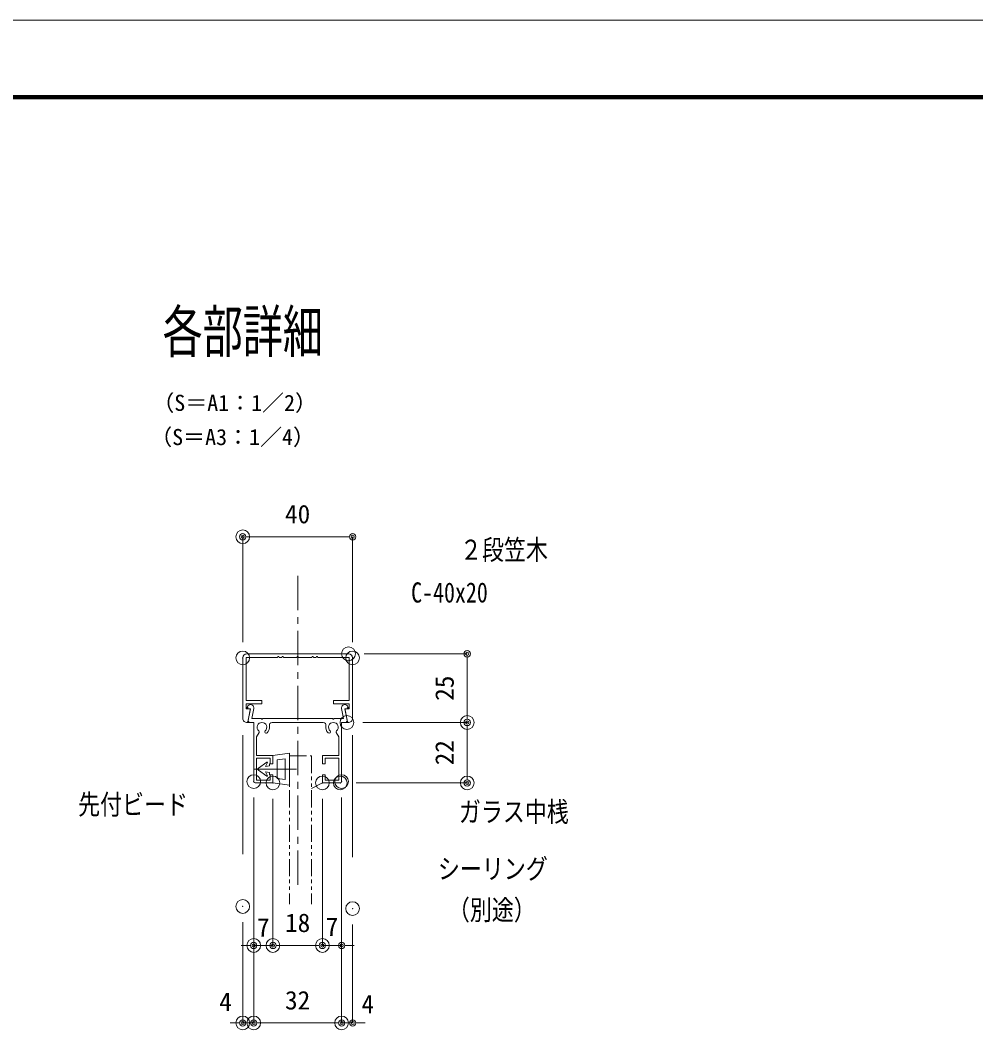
# Model space of a CAD drawing. Units: millimetres, scale not verified. Extents: x -3554 to 3554, y -1188 to 1188.
# Drawn here: x -1582 to -886, y 453 to 1188 of the extents above; entities that cross this region are included whole.
import ezdxf
from ezdxf.enums import TextEntityAlignment as Align

# ---------------------------------------------------------------- set-up
doc = ezdxf.new("R2010")
doc.units = ezdxf.units.MM
doc.header["$LTSCALE"] = 20
doc.header["$PDMODE"] = 32
doc.header["$PDSIZE"] = 10
doc.linetypes.add('USER1', pattern=[2, 1.25, -0.25, 0.25, -0.25])
doc.linetypes.add('USER2', pattern=[1.25, 0.625, -0.125, 0.125, -0.125, 0.125, -0.125])
for name, color, linetype, lineweight in [('0-0_0', 7, 'Continuous', 18), ('0-1_DEFPOINTS', 7, 'Continuous', 18), ('0-4_WAKU', 7, 'Continuous', 18), ('0-7_3中心線', 2, 'USER1', 18), ('0-8_41ｱﾙﾐ', 6, 'Continuous', 18), ('0-9_1手摺寸法', 7, 'Continuous', 18), ('0-C_2a', 1, 'USER2', 18)]:
    doc.layers.add(name, color=color, linetype=linetype, lineweight=lineweight)
doc.styles.add('ＭＳ ゴシック', font='')
doc.styles.get('ＭＳ ゴシック').set_extended_font_data('MS Gothic')

# ---------------------------------------------------------------- blocks, each defined once
blk = doc.blocks.new('_ORIGIN2')
at = {"layer": '0-0_0'}
blk.add_line((-0.5, 0), (-1, 0), dxfattribs=at)
for radius in [0.5, 0.25]:
    blk.add_circle((0, 0), radius, dxfattribs=at)
blk = doc.blocks.new('D49')
at = {"layer": '0-1_DEFPOINTS'}
for p in [(671.18, 1150.61), (670.07, 1100.61), (757.63, 1100.61)]:
    blk.add_point(p, dxfattribs=at)
at = {"layer": '0-9_1手摺寸法'}
for p, q in [((682.68, 1150.61), (757.63, 1150.61)), ((757.63, 1146.01), (757.63, 1105.21)), ((681.57, 1100.61), (757.63, 1100.61))]:
    blk.add_line(p, q, dxfattribs=at)
at = {"layer": '0-9_1手摺寸法', "xscale": 4.6, "yscale": 4.6}
for p, rotation in [((757.63, 1150.61), 90), ((757.63, 1100.61), 270)]:
    blk.add_blockref('_ORIGIN2', p, dxfattribs=dict(at, rotation=rotation))
at = {"layer": '0-9_1手摺寸法', "style": 'ＭＳ ゴシック'}
blk.add_text('25', height=13.49, rotation=90, dxfattribs=at).set_placement((751.88, 1116.41), align=Align.BOTTOM_LEFT)
blk = doc.blocks.new('D50')
at = {"layer": '0-1_DEFPOINTS'}
for p in [(652.18, 1056.61), (666.18, 1057.61), (652.18, 938.25)]:
    blk.add_point(p, dxfattribs=at)
at = {"layer": '0-9_1手摺寸法'}
for p, q in [((652.18, 1045.11), (652.18, 938.25)), ((666.18, 1046.11), (666.18, 938.25)), ((647.58, 938.25), (642.98, 938.25)), ((666.18, 938.25), (652.18, 938.25)), ((670.78, 938.25), (675.38, 938.25))]:
    blk.add_line(p, q, dxfattribs=at)
at = {"layer": '0-9_1手摺寸法', "xscale": 4.6, "yscale": 4.6}
blk.add_blockref('_ORIGIN2', (652.18, 938.25), dxfattribs=at)
at = {"layer": '0-9_1手摺寸法', "xscale": 4.6, "yscale": 4.6, "rotation": 180}
blk.add_blockref('_ORIGIN2', (666.18, 938.25), dxfattribs=at)
at = {"layer": '0-9_1手摺寸法', "style": 'ＭＳ ゴシック'}
blk.add_text('7', height=13.49, dxfattribs=at).set_placement((654.58, 941.08), align=Align.BOTTOM_LEFT)
blk = doc.blocks.new('D51')
at = {"layer": '0-1_DEFPOINTS'}
for p in [(666.18, 1057.61), (674.18, 965.11), (666.18, 881.85)]:
    blk.add_point(p, dxfattribs=at)
at = {"layer": '0-9_1手摺寸法'}
for p, q in [((666.18, 1046.11), (666.18, 881.85)), ((674.18, 953.61), (674.18, 881.85)), ((661.58, 881.85), (656.98, 881.85)), ((674.18, 881.85), (666.18, 881.85)), ((678.78, 881.85), (683.38, 881.85))]:
    blk.add_line(p, q, dxfattribs=at)
at = {"layer": '0-9_1手摺寸法', "xscale": 4.6, "yscale": 4.6}
blk.add_blockref('_ORIGIN2', (666.18, 881.85), dxfattribs=at)
at = {"layer": '0-9_1手摺寸法', "xscale": 4.6, "yscale": 4.6, "rotation": 180}
blk.add_blockref('_ORIGIN2', (674.18, 881.85), dxfattribs=at)
at = {"layer": '0-9_1手摺寸法', "style": 'ＭＳ ゴシック'}
blk.add_text('4', height=13.49, dxfattribs=at).set_placement((680.61, 884.82), align=Align.BOTTOM_LEFT)
blk = doc.blocks.new('D52')
at = {"layer": '0-1_DEFPOINTS'}
for p in [(670.07, 1100.61), (665.18, 1056.61), (757.63, 1056.61)]:
    blk.add_point(p, dxfattribs=at)
at = {"layer": '0-9_1手摺寸法'}
for p, q in [((681.57, 1100.61), (757.63, 1100.61)), ((757.63, 1096.01), (757.63, 1061.21)), ((676.68, 1056.61), (757.63, 1056.61))]:
    blk.add_line(p, q, dxfattribs=at)
at = {"layer": '0-9_1手摺寸法', "xscale": 4.6, "yscale": 4.6}
for p, rotation in [((757.63, 1100.61), 90), ((757.63, 1056.61), 270)]:
    blk.add_blockref('_ORIGIN2', p, dxfattribs=dict(at, rotation=rotation))
at = {"layer": '0-9_1手摺寸法', "style": 'ＭＳ ゴシック'}
blk.add_text('22', height=13.49, rotation=90, dxfattribs=at).set_placement((751.88, 1069.41), align=Align.BOTTOM_LEFT)
blk = doc.blocks.new('D53')
at = {"layer": '0-1_DEFPOINTS'}
for p in [(602.18, 1057.61), (666.18, 1057.61), (602.18, 881.85)]:
    blk.add_point(p, dxfattribs=at)
at = {"layer": '0-9_1手摺寸法'}
for p, q in [((602.18, 1046.11), (602.18, 881.85)), ((666.18, 1046.11), (666.18, 881.85)), ((661.58, 881.85), (606.78, 881.85))]:
    blk.add_line(p, q, dxfattribs=at)
at = {"layer": '0-9_1手摺寸法', "xscale": 4.6, "yscale": 4.6, "rotation": 180}
blk.add_blockref('_ORIGIN2', (602.18, 881.85), dxfattribs=at)
at = {"layer": '0-9_1手摺寸法', "xscale": 4.6, "yscale": 4.6}
blk.add_blockref('_ORIGIN2', (666.18, 881.85), dxfattribs=at)
at = {"layer": '0-9_1手摺寸法', "style": 'ＭＳ ゴシック'}
blk.add_text('32', height=13.49, dxfattribs=at).set_placement((624.98, 887.6), align=Align.BOTTOM_LEFT)
blk = doc.blocks.new('D54')
at = {"layer": '0-1_DEFPOINTS'}
for p in [(602.18, 1057.61), (594.18, 966.65), (594.18, 881.85)]:
    blk.add_point(p, dxfattribs=at)
at = {"layer": '0-9_1手摺寸法'}
for p, q in [((602.18, 1046.11), (602.18, 881.85)), ((594.18, 955.15), (594.18, 881.85)), ((589.58, 881.85), (584.98, 881.85)), ((602.18, 881.85), (594.18, 881.85)), ((606.78, 881.85), (611.38, 881.85))]:
    blk.add_line(p, q, dxfattribs=at)
at = {"layer": '0-9_1手摺寸法', "xscale": 4.6, "yscale": 4.6}
blk.add_blockref('_ORIGIN2', (594.18, 881.85), dxfattribs=at)
at = {"layer": '0-9_1手摺寸法', "xscale": 4.6, "yscale": 4.6, "rotation": 180}
blk.add_blockref('_ORIGIN2', (602.18, 881.85), dxfattribs=at)
at = {"layer": '0-9_1手摺寸法', "style": 'ＭＳ ゴシック'}
blk.add_text('4', height=13.49, dxfattribs=at).set_placement((577.04, 886.45), align=Align.BOTTOM_LEFT)
blk = doc.blocks.new('D55')
at = {"layer": '0-1_DEFPOINTS'}
for p in [(602.18, 1057.61), (616.18, 1056.61), (602.18, 938.25)]:
    blk.add_point(p, dxfattribs=at)
at = {"layer": '0-9_1手摺寸法'}
for p, q in [((602.18, 1046.11), (602.18, 938.25)), ((616.18, 1045.11), (616.18, 938.25)), ((597.58, 938.25), (592.98, 938.25)), ((616.18, 938.25), (602.18, 938.25)), ((620.78, 938.25), (625.38, 938.25))]:
    blk.add_line(p, q, dxfattribs=at)
at = {"layer": '0-9_1手摺寸法', "xscale": 4.6, "yscale": 4.6}
blk.add_blockref('_ORIGIN2', (602.18, 938.25), dxfattribs=at)
at = {"layer": '0-9_1手摺寸法', "xscale": 4.6, "yscale": 4.6, "rotation": 180}
blk.add_blockref('_ORIGIN2', (616.18, 938.25), dxfattribs=at)
at = {"layer": '0-9_1手摺寸法', "style": 'ＭＳ ゴシック'}
blk.add_text('7', height=13.49, dxfattribs=at).set_placement((604.58, 940.6), align=Align.BOTTOM_LEFT)
blk = doc.blocks.new('D56')
at = {"layer": '0-1_DEFPOINTS'}
for p in [(594.18, 1235.81), (594.18, 1147.61), (674.18, 1147.61)]:
    blk.add_point(p, dxfattribs=at)
at = {"layer": '0-9_1手摺寸法'}
for p, q in [((594.18, 1159.11), (594.18, 1235.81)), ((669.58, 1235.81), (598.78, 1235.81)), ((674.18, 1159.11), (674.18, 1235.81))]:
    blk.add_line(p, q, dxfattribs=at)
at = {"layer": '0-9_1手摺寸法', "xscale": 4.6, "yscale": 4.6, "rotation": 180}
blk.add_blockref('_ORIGIN2', (594.18, 1235.81), dxfattribs=at)
at = {"layer": '0-9_1手摺寸法', "xscale": 4.6, "yscale": 4.6}
blk.add_blockref('_ORIGIN2', (674.18, 1235.81), dxfattribs=at)
at = {"layer": '0-9_1手摺寸法', "style": 'ＭＳ ゴシック'}
blk.add_text('40', height=13.49, dxfattribs=at).set_placement((624.98, 1241.56), align=Align.BOTTOM_LEFT)
blk = doc.blocks.new('D61')
at = {"layer": '0-1_DEFPOINTS'}
for p in [(616.18, 1056.61), (652.18, 1056.61), (616.18, 938.25)]:
    blk.add_point(p, dxfattribs=at)
at = {"layer": '0-9_1手摺寸法'}
for p, q in [((616.18, 1045.11), (616.18, 938.25)), ((652.18, 1045.11), (652.18, 938.25)), ((647.58, 938.25), (620.78, 938.25))]:
    blk.add_line(p, q, dxfattribs=at)
at = {"layer": '0-9_1手摺寸法', "xscale": 4.6, "yscale": 4.6, "rotation": 180}
blk.add_blockref('_ORIGIN2', (616.18, 938.25), dxfattribs=at)
at = {"layer": '0-9_1手摺寸法', "xscale": 4.6, "yscale": 4.6}
blk.add_blockref('_ORIGIN2', (652.18, 938.25), dxfattribs=at)
at = {"layer": '0-9_1手摺寸法', "style": 'ＭＳ ゴシック'}
blk.add_text('18', height=13.49, dxfattribs=at).set_placement((624.98, 944), align=Align.BOTTOM_LEFT)
blk = doc.blocks.new('A$C710E2731')
at = {"layer": '0-8_41ｱﾙﾐ'}
for p, q in [((9.45, 28.5), (2.95, 28.5)), ((3.45, 19.5), (3.45, 27.5)), ((8.45, 27.5), (3.45, 27.5)), ((8.45, 25.5), (8.45, 27.5)), ((9.45, 25.5), (9.45, 28.5)), ((27.45, 25.5), (27.45, 28.5)), ((27.45, 28.5), (33.95, 28.5)), ((28.45, 25.5), (28.45, 27.5)), ((28.45, 27.5), (33.45, 27.5)), ((33.45, 19.5), (33.45, 27.5)), ((9.45, 25.5), (8.45, 25.5)), ((27.45, 25.5), (28.45, 25.5)), ((3.45, 11.71), (3.45, 18.5)), ((9.45, 18.5), (3.45, 18.5)), ((9.45, 21.5), (8.45, 21.5)), ((9.45, 21.5), (9.45, 18.5)), ((27.45, 21.5), (27.45, 18.5)), ((27.45, 21.5), (28.45, 21.5)), ((27.45, 18.5), (33.45, 18.5)), ((33.45, 11.71), (33.45, 18.5)), ((4.38, 10.1), (3.45, 11.71)), ((32.52, 10.1), (33.45, 11.71)), ((0.3, 6.26), (1.25, 1.5)), ((5.28, 5.21), (5.15, 5)), ((5.28, 5.21), (5.15, 5)), ((5.62, 5.21), (5.75, 5)), ((5.62, 5.21), (5.75, 5)), ((31.15, 5), (5.75, 5)), ((27.77, 6.5), (9.12, 6.5)), ((31.28, 5.21), (31.15, 5)), ((31.28, 5.21), (31.15, 5)), ((31.62, 5.21), (31.75, 5)), ((31.62, 5.21), (31.75, 5)), ((35.12, 5), (31.75, 5)), ((35.12, 5), (34.41, 1.45)), ((36.6, 6.26), (35.65, 1.5)), ((1.25, 1.5), (0.2, 1.5)), ((35.65, 1.5), (36.7, 1.5))]:
    blk.add_line(p, q, dxfattribs=at)
for points in [[(2.45, 28), (2.45, 6.5), (0.49, 6.5)], [(34.45, 28), (34.45, 6.5), (36.4, 6.5)], [(8.45, 21.5), (8.45, 19.5), (3.45, 19.5)], [(28.45, 21.5), (28.45, 19.5), (33.45, 19.5)], [(5.15, 5), (1.77, 5), (2.48, 1.45)]]:
    blk.add_lwpolyline(points, dxfattribs=at)
for centre in [(0.49, 6.3), (36.4, 6.3), (0.2, 1.3), (36.7, 1.3)]:
    blk.add_circle(centre, 0.2, dxfattribs=at)
for centre, radius, start, end in [((2.95, 28), 0.5, 90, 180), ((33.95, 28), 0.5, 0, 90), ((5.45, 8.25), 1.75, 132.7587, 47.2413), ((3.92, 9.9), 0.5, 312.7587, 23.6206), ((3.92, 9.9), 0.5, 312.7587, 23.6206), ((6.97, 9.9), 0.5, 47.2413, 227.2413), ((5.45, 8.25), 2.75, 348.463, 47.2413), ((9.12, 7.5), 1, 168.463, 270), ((9.12, 7.5), 1, 168.463, 270), ((27.77, 7.5), 1, 270, 11.537), ((27.77, 7.5), 1, 270, 11.537), ((31.45, 8.25), 2.75, 132.7587, 191.537), ((29.92, 9.9), 0.5, 312.7587, 132.7587), ((31.45, 8.25), 1.75, 132.7587, 47.2413), ((32.97, 9.9), 0.5, 156.3794, 227.2413), ((32.97, 9.9), 0.5, 156.3794, 227.2413), ((5.45, 5.1), 0.2, 32.3335, 147.6665), ((5.45, 5.1), 0.2, 32.3335, 147.6665), ((31.45, 5.1), 0.2, 32.3335, 147.6665), ((31.45, 5.1), 0.2, 32.3335, 147.6665), ((1.25, 1.25), 1.25, 176.1849, 9.0515), ((35.65, 1.25), 1.25, 170.9485, 3.8151)]:
    blk.add_arc(centre, radius, start, end, dxfattribs=at)
blk = doc.blocks.new('hbk-213')
at = {"layer": '0-9_1手摺寸法', "color": 3}
for p, q in [((-5.8, 0), (5.8, 0)), ((-5.8, 0), (-5, -6)), ((0, 2.55), (0, -12.9)), ((5.8, 0), (5, -6)), ((-3.78, -1.5), (3.78, -1.5)), ((-3.78, -1.5), (-3.38, -4.5)), ((3.78, -1.5), (3.38, -4.5)), ((-5, -6), (-2, -6)), ((-3.38, -4.5), (3.38, -4.5)), ((-2, -6), (-2, -7.2)), ((-2, -7.2), (-1.25, -7.2)), ((-1.25, -7.2), (-1, -8.7)), ((1.25, -7.2), (1, -8.7)), ((1.25, -7.2), (2, -7.2)), ((2, -6), (5, -6)), ((2, -6), (2, -7.2)), ((-2.57, -8.24), (-0.4, -11.3)), ((-2.39, -8.01), (-1, -8.7)), ((0.4, -11.3), (2.57, -8.24)), ((1, -8.7), (2.39, -8.01))]:
    blk.add_line(p, q, dxfattribs=at)
for centre, radius, start, end in [((-2.45, -8.15), 0.15, 66.3706, 216.6071), ((2.45, -8.15), 0.15, 323.3929, 113.6294), ((0, -11), 0.5, 216.6071, 323.3929)]:
    blk.add_arc(centre, radius, start, end, dxfattribs=at)

msp = doc.modelspace()

# ---------------------------------------------------------------- linework, layer by layer
at = {"layer": '0-0_0'}
for p, q in [((-1419.7, 723.67), (-1419.7, 679.67)), ((-1379.7, 726.67), (-1416.7, 726.67)), ((-1394.04, 724.48), (-1394.3, 724.07)), ((-1393.36, 724.48), (-1393.1, 724.07)), ((-1391.3, 724.07), (-1393.1, 724.07)), ((-1391.04, 724.48), (-1391.3, 724.07)), ((-1390.36, 724.48), (-1390.1, 724.07)), ((-1380.3, 724.07), (-1390.1, 724.07)), ((-1380.04, 724.48), (-1380.3, 724.07)), ((-1379.7, 726.67), (-1342.7, 726.67)), ((-1379.36, 724.48), (-1379.1, 724.07)), ((-1379.1, 724.07), (-1369.3, 724.07)), ((-1369.04, 724.48), (-1369.3, 724.07)), ((-1368.36, 724.48), (-1368.1, 724.07)), ((-1368.1, 724.07), (-1366.3, 724.07)), ((-1366.04, 724.48), (-1366.3, 724.07)), ((-1365.36, 724.48), (-1365.1, 724.07)), ((-1365.1, 724.07), (-1342.3, 724.07)), ((-1342.3, 724.07), (-1342.3, 692.67)), ((-1339.7, 723.67), (-1339.7, 679.67)), ((-1417.1, 692.67), (-1405.7, 692.67)), ((-1405.7, 692.67), (-1405.7, 690.27)), ((-1342.3, 692.67), (-1353.7, 692.67)), ((-1353.7, 692.67), (-1353.7, 690.27)), ((-1417.1, 690.27), (-1405.7, 690.27)), ((-1417.1, 690.27), (-1417.1, 686.67)), ((-1417.1, 686.67), (-1414.83, 686.67)), ((-1414.25, 685.95), (-1416.04, 677)), ((-1342.3, 690.27), (-1353.7, 690.27)), ((-1345.16, 685.95), (-1343.37, 677)), ((-1342.3, 686.67), (-1344.57, 686.67)), ((-1342.3, 690.27), (-1342.3, 686.67))]:
    msp.add_line(p, q, dxfattribs=at)
msp.add_lwpolyline([(-1394.3, 724.07), (-1417.1, 724.07), (-1417.1, 692.67)], dxfattribs=at)
for centre, radius, start, end in [((-1416.7, 723.67), 3, 90, 180), ((-1393.7, 724.27), 0.4, 32.33353, 147.66647), ((-1390.7, 724.27), 0.4, 32.33353, 147.66647), ((-1379.7, 724.27), 0.4, 90, 147.66647), ((-1379.7, 724.27), 0.4, 32.33353, 90), ((-1368.7, 724.27), 0.4, 32.33353, 147.66647), ((-1365.7, 724.27), 0.4, 32.33353, 147.66647), ((-1342.7, 723.67), 3, 0, 90), ((-1414.83, 686.07), 0.6, 348.69007, 90), ((-1344.57, 686.07), 0.6, 90, 191.30993), ((-1416.7, 679.67), 3, 180, 276.07138), ((-1416.43, 677.08), 0.4, 276.07138, 348.69007), ((-1342.98, 677.08), 0.4, 191.30993, 263.92862), ((-1342.7, 679.67), 3, 263.92862, 0)]:
    msp.add_arc(centre, radius, start, end, dxfattribs=at)
at = {"layer": '0-1_DEFPOINTS', "color": 5}
msp.add_line((-190.14, 1188), (-3554.14, 1188), dxfattribs=at)
at = {"layer": '0-4_WAKU'}
for p, q in [((-272.94, 1133.2), (-3475.34, 1133.2)), ((-273.54, 1132.6), (-3474.74, 1132.6)), ((-274.14, 1132), (-3474.14, 1132)), ((-274.74, 1131.4), (-3473.54, 1131.4)), ((-275.34, 1130.8), (-3472.94, 1130.8))]:
    msp.add_line(p, q, dxfattribs=at)
at = {"layer": '0-7_3中心線'}
msp.add_line((-1379.7, 558.42), (-1379.7, 785.15), dxfattribs=at)
at = {"layer": '0-9_1手摺寸法', "color": 3}
for p, q in [((-1419.7, 667.51), (-1419.7, 580.85)), ((-1339.7, 667.51), (-1339.7, 578.57)), ((-1361.7, 632.67), (-1369.7, 628.72))]:
    msp.add_line(p, q, dxfattribs=at)
at = {"layer": '0-C_2a'}
msp.add_line((-1385.7, 652.27), (-1385.7, 544.5), dxfattribs=at)
msp.add_lwpolyline([(-1385.7, 652.27), (-1369.7, 652.27), (-1369.7, 544.5)], dxfattribs=at)

# ---------------------------------------------------------------- block references
at = {"layer": '0-9_1手摺寸法'}
for name in ['D56', 'D49', 'D52', 'D54', 'D55', 'D53', 'D61', 'D50', 'D51']:
    msp.add_blockref(name, (-2013.88, -423.94), dxfattribs=at)
at = {"layer": '0-9_1手摺寸法', "xscale": 2, "yscale": 2}
for name, p, rotation in [('A$C710E2731', (-1342.81, 689.66), 180), ('hbk-213', (-1385.7, 642.67), 270)]:
    msp.add_blockref(name, p, dxfattribs=dict(at, rotation=rotation))

# ---------------------------------------------------------------- texts
at = {"layer": '0-0_0', "style": 'ＭＳ ゴシック'}
for s, height, width, p in [('各部詳細', 30.55, 0.7, (-1478, 936.92)), ('２段笠木 ', 14.66, 0.8, (-1261.48, 790.73)), ('C-40x20', 14.66, 0.8, (-1297.09, 759.61)), ('先付ビード', 14.66, 0.8, (-1539.56, 605.29)), ('ガラス中桟', 14.66, 0.8, (-1262.3, 599.92)), ('シーリング', 14.66, 0.8, (-1277.58, 558.41)), ('（別途）', 14.66, 0.8, (-1270.34, 528.48))]:
    msp.add_text(s, height=height, dxfattribs=dict(at, width=width)).set_placement(p, align=Align.BOTTOM_LEFT)
for s, p in [('（S＝A1：1／2）', (-1485.54, 900.01)), ('（S＝A3：1／4）', (-1487.06, 875.11))]:
    msp.add_text(s, height=11.73, dxfattribs=at).set_placement(p, align=Align.BOTTOM_LEFT)

doc.saveas('drawing.dxf')
